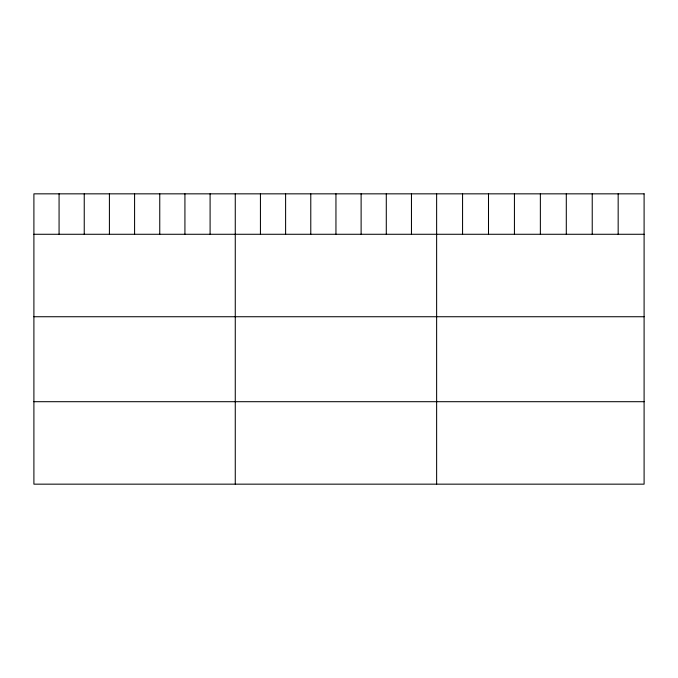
<?xml version="1.0" encoding="UTF-8"?>
<svg xmlns="http://www.w3.org/2000/svg" width="678" height="678" viewBox="0 0 678 678"><rect width="100%" height="100%" fill="white"/><g stroke="black" fill="none" stroke-linecap="round" stroke-linejoin="round"><path stroke-width="1.02" d="M33.9 234.274L644.1 234.274M33.9 316.736L644.1 316.736M33.9 401.698L644.1 401.698M618.167 193.84L618.167 234.274M592.233 193.84L592.233 234.274M566.3 193.84L566.3 234.274M540.366 193.84L540.366 234.274M514.433 193.84L514.433 234.274M488.499 193.84L488.499 234.274M462.565 193.84L462.565 234.274M436.632 193.84L436.632 484.16M411.461 193.84L411.461 234.274M386.291 193.84L386.291 234.274M361.12 193.84L361.12 234.274M335.949 193.84L335.949 234.274M310.778 193.84L310.778 234.274M285.608 193.84L285.608 234.274M260.437 193.84L260.437 234.274M235.266 193.84L235.266 484.16M210.095 193.84L210.095 234.274M184.924 193.84L184.924 234.274M159.754 193.84L159.754 234.274M134.583 193.84L134.583 234.274M109.412 193.84L109.412 234.274M84.242 193.84L84.242 234.274M59.071 193.84L59.071 234.274M644.1 193.84L33.9 193.84L33.9 484.16L644.1 484.16L644.1 193.84"/></g></svg>
